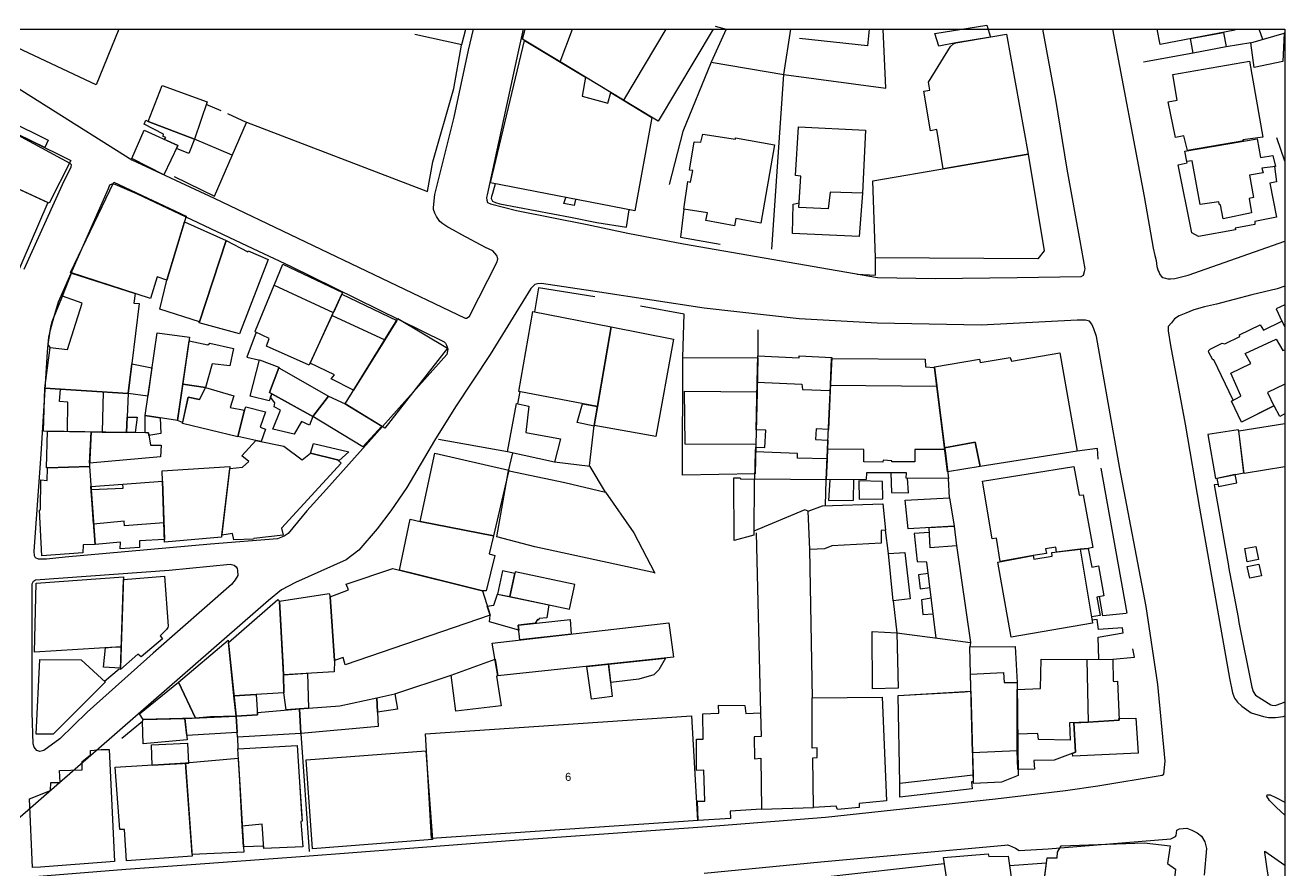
# Model space of a CAD drawing. Header units: centimetres. Extents: x 6155 to 7007, y 1466 to 2152.
# Drawn here: x 6810.1 to 7006.8, y 2019.3 to 2151.5 of the extents above; entities that cross this region are included whole.
import ezdxf

# ---------------------------------------------------------------- set-up
doc = ezdxf.new("R2010")
doc.units = ezdxf.units.CM
doc.styles.get("Standard").update_dxf_attribs({"font": 'arial.ttf'})

msp = doc.modelspace()

# ---------------------------------------------------------------- linework, layer by layer
at = {"color": 7}
for points in [[(6155.54, 2150.82), (7006.83, 2150.82), (7006.83, 1468.12), (6155.54, 1468.12)], [(6953.48, 2129.02), (6952.48, 2135.15), (6951.5, 2134.95), (6950.46, 2141.12), (6951.38, 2141.29), (6951.21, 2142.55), (6954.62, 2148.13), (6955.09, 2148.53), (6955.47, 2148.67), (6963.37, 2150.04), (6966.74, 2131.3), (6953.48, 2129.02)], [(6960.32, 2151.45), (6960.88, 2149.6), (6955.47, 2148.67), (6952.79, 2148.17), (6952.19, 2150.14), (6960.32, 2151.45)], [(6992.08, 2149.35), (6997.24, 2150.33), (6997.68, 2148.06), (6992.52, 2147.07), (6992.08, 2149.35)], [(7006.5, 2145.8), (7002.03, 2144.83), (7001.53, 2148.69), (7006.72, 2150.2), (7006.5, 2145.8)], [(6897.09, 2140.35), (6901.12, 2139.26), (6901.58, 2140.93), (6908.01, 2137.03), (6905.33, 2122.43), (6882.77, 2126.83), (6888.12, 2149.08), (6897.64, 2143.31), (6897.09, 2140.35)], [(7003.38, 2133.96), (7000.29, 2133.56), (7000.44, 2133.37), (6991.64, 2131.86), (6991.07, 2134.16), (6989.75, 2133.9), (6988.61, 2139.49), (6990.04, 2139.76), (6989.34, 2143.73), (7001.31, 2145.83), (7003.38, 2133.96)], [(6831.53, 2142.04), (6838.54, 2139.48), (6836.59, 2133.63), (6829.35, 2136.39), (6831.53, 2142.04)], [(6804.8, 2136.48), (6817.25, 2130.31), (6813.88, 2123.64), (6801.84, 2129.18), (6801.87, 2129.35), (6804.8, 2136.48)], [(6806.91, 2135.43), (6807.52, 2136.55), (6813.71, 2133.48), (6813.17, 2132.33), (6806.91, 2135.43)], [(6828.98, 2136.63), (6829.35, 2136.39), (6836.59, 2133.63), (6835.7, 2131.39), (6833.73, 2132.19), (6833.95, 2132.65), (6831.88, 2133.59), (6832.08, 2133.9), (6831.67, 2134.07), (6831.71, 2134.44), (6828.73, 2135.97), (6828.98, 2136.63)], [(6828.7, 2135.04), (6833.95, 2132.65), (6831.8, 2128.08), (6826.79, 2130.6), (6828.7, 2135.04)], [(6927.16, 2132.76), (6925.03, 2120.53), (6921.1, 2121.26), (6920.89, 2120.1), (6916.42, 2120.96), (6916.66, 2122.15), (6913, 2122.73), (6913.62, 2127.04), (6914.03, 2126.93), (6914.41, 2128.76), (6913.87, 2128.8), (6914.59, 2133.24), (6915.64, 2133.2), (6915.95, 2134.45), (6921.06, 2133.66), (6921.06, 2133.83), (6927.16, 2132.76)], [(6941.33, 2135.03), (6940.86, 2125.23), (6940.34, 2118.42), (6929.97, 2118.89), (6930.08, 2123.5), (6931.01, 2123.72), (6931.25, 2127.87), (6930.4, 2127.94), (6930.9, 2135.56), (6941.33, 2135.03)], [(6930.96, 2122.96), (6931.25, 2127.87), (6930.4, 2127.94), (6930.9, 2135.56), (6941.33, 2135.03), (6940.86, 2125.23), (6935.85, 2125.38), (6935.54, 2122.74), (6930.96, 2122.96)], [(6990.18, 2129.62), (6991.61, 2129.92), (6991.54, 2130.13), (6991.24, 2131.79), (7002.5, 2133.72), (7003.03, 2130.77), (7004.96, 2131.07), (7005.37, 2129.38), (7005.23, 2129.36), (7005.53, 2126.99), (7004.51, 2126.75), (7005.51, 2121.43), (7002.16, 2120.8), (7002.15, 2120.29), (6999.1, 2119.75), (6999.14, 2119.48), (6993.34, 2118.45), (6992.29, 2119.03), (6990.18, 2129.62)], [(6991.24, 2131.79), (7002.5, 2133.72), (7003.03, 2130.77), (7004.96, 2131.07), (7005.37, 2129.38), (7003.26, 2129.11), (7003.43, 2128.4), (7001.3, 2128.03), (7001.96, 2124.54), (7001.29, 2124.37), (7001.65, 2122.14), (6997.21, 2121.17), (6996.78, 2123.37), (6996.64, 2123.4), (6996.54, 2123.85), (6993.62, 2123.41), (6992.36, 2130.26), (6991.54, 2130.13), (6991.24, 2131.79)], [(6942.5, 2127.13), (6966.74, 2131.3), (6969.24, 2116.21), (6968.29, 2114.96), (6942.94, 2115.1), (6942.5, 2127.13)], [(6813.68, 2123.73), (6808.29, 2111.31), (6797.22, 2113.88), (6803.63, 2128.36), (6813.68, 2123.73)], [(6823.97, 2126.9), (6835.28, 2121.62), (6832.27, 2111.6), (6830.75, 2112.14), (6829.69, 2108.76), (6817.19, 2112.79), (6823.97, 2126.9)], [(6837.33, 2105.12), (6831.14, 2107.06), (6832.27, 2111.6), (6835.01, 2120.74), (6841.5, 2117.81), (6837.33, 2105.12)], [(6841.5, 2117.81), (6844.89, 2116.04), (6844.96, 2116.17), (6848.07, 2114.84), (6843.6, 2103.23), (6837.27, 2104.94), (6841.5, 2117.81)], [(6826.19, 2093.89), (6813.18, 2094.74), (6814.01, 2101.07), (6813.91, 2101.24), (6813.74, 2101.55), (6814.12, 2104.33), (6814.32, 2105.17), (6815.93, 2109.1), (6815.93, 2109.1), (6817.37, 2112.73), (6827.28, 2109.53), (6827.1, 2108.01), (6827.95, 2107.97), (6826.19, 2093.89)], [(6827.28, 2109.53), (6827.1, 2108.01), (6827.95, 2107.97), (6826.19, 2093.89), (6813.18, 2094.74), (6814.01, 2101.07), (6816.75, 2100.76), (6819.01, 2108.04), (6815.93, 2109.1), (6817.37, 2112.73), (6827.28, 2109.53)], [(6850.37, 2114.12), (6859.68, 2109.66), (6858.31, 2106.68), (6858.24, 2106.54), (6854.46, 2098.32), (6847.8, 2101.29), (6848.21, 2102.47), (6846.04, 2103.56), (6846.11, 2103.73), (6849.02, 2110.82), (6849.07, 2110.95), (6850.37, 2114.12)], [(6858.24, 2106.54), (6854.46, 2098.32), (6847.8, 2101.29), (6848.21, 2102.47), (6846.04, 2103.56), (6846.11, 2103.73), (6849.02, 2110.82), (6858.24, 2106.54)], [(6859.58, 2109.44), (6868.17, 2105.33), (6866.29, 2102.29), (6866.12, 2102.01), (6861.4, 2094.4), (6857.92, 2096.17), (6858.43, 2096.81), (6854.62, 2098.65), (6858.05, 2106.11), (6858.15, 2106.33), (6859.58, 2109.44)], [(6858.05, 2106.11), (6866.29, 2102.29), (6861.4, 2094.4), (6857.92, 2096.17), (6858.43, 2096.81), (6854.62, 2098.65), (6858.05, 2106.11)], [(6860.11, 2092.31), (6868.34, 2105.6), (6876.06, 2100.97), (6866.3, 2088.49), (6860.11, 2092.31)], [(6899.48, 2091.86), (6887.22, 2094.24), (6889.42, 2106.7), (6901.65, 2104.33), (6899.48, 2091.86)], [(6830.72, 2103.36), (6835.8, 2102.7), (6833.9, 2089.66), (6828.85, 2090.48), (6830.72, 2103.36)], [(6898.96, 2088.91), (6901.65, 2104.33), (6911.37, 2102.4), (6908.62, 2087.16), (6898.96, 2088.91)], [(6835.72, 2102.14), (6838.63, 2101.52), (6838.97, 2101.76), (6842.66, 2100.94), (6842.08, 2098.23), (6839.3, 2098.54), (6838.28, 2094.83), (6834.73, 2095.34), (6835.72, 2102.14)], [(6846.7, 2099.14), (6849.76, 2098.04), (6849.73, 2097.9), (6848.26, 2094.05), (6848.64, 2093.84), (6848.23, 2092.76), (6845.28, 2093.51), (6846.7, 2099.14)], [(6912.85, 2099.52), (6924.54, 2099.48), (6924.41, 2094.18), (6924.41, 2094.08), (6924.22, 2085.91), (6924.21, 2085.74), (6924.11, 2081.37), (6912.77, 2081.13), (6912.85, 2099.52)], [(6930.98, 2099.47), (6931.01, 2099.77), (6936.07, 2099.52), (6935.83, 2094.36), (6935.56, 2088.29), (6933.66, 2088.4), (6933.52, 2086.7), (6935.48, 2086.6), (6935.35, 2083.68), (6935.35, 2083.65), (6935.2, 2080.41), (6924.09, 2080.51), (6924.19, 2084.8), (6924.19, 2084.87), (6924.21, 2085.51), (6925.63, 2085.47), (6925.77, 2088.15), (6924.27, 2088.22), (6924.45, 2095.65), (6924.45, 2095.72), (6924.55, 2099.79), (6930.98, 2099.47)], [(6950.67, 2099.28), (6950.7, 2098.06), (6952.13, 2097.99), (6952.48, 2095.15), (6952.5, 2095.05), (6953.75, 2085.13), (6953.77, 2085), (6954.32, 2080.63), (6947.68, 2080.65), (6947.74, 2081.53), (6941.51, 2081.51), (6941.47, 2080.46), (6935.2, 2080.41), (6935.41, 2085.08), (6935.42, 2085.22), (6935.87, 2095.21), (6935.88, 2095.28), (6936.06, 2099.35), (6950.67, 2099.28)], [(6974.39, 2084.91), (6959.24, 2082.51), (6958.5, 2086.31), (6953.71, 2085.43), (6952.13, 2097.99), (6952.13, 2098.06), (6959.18, 2099.26), (6959.28, 2098.75), (6963.92, 2099.51), (6964.16, 2098.97), (6971.72, 2100.24), (6974.39, 2084.91)], [(6829.29, 2093.5), (6826.19, 2093.89), (6826.77, 2098.54), (6829.92, 2097.89), (6829.29, 2093.5)], [(6857.48, 2093.48), (6855.06, 2090.3), (6848.26, 2094.05), (6849.73, 2097.9), (6857.48, 2093.48)], [(6837.36, 2092.97), (6835.57, 2093.31), (6834.71, 2089.38), (6833.9, 2089.66), (6834.73, 2095.34), (6838.28, 2094.83), (6837.36, 2092.97)], [(6924.45, 2095.65), (6931.43, 2095.36), (6931.53, 2094.52), (6935.83, 2094.36), (6935.56, 2088.29), (6933.66, 2088.4), (6933.52, 2086.7), (6935.48, 2086.6), (6935.35, 2083.68), (6930.71, 2083.8), (6930.74, 2084.55), (6924.19, 2084.8), (6924.21, 2085.51), (6925.63, 2085.47), (6925.77, 2088.15), (6924.27, 2088.22), (6924.45, 2095.65)], [(6935.87, 2095.21), (6952.5, 2095.05), (6953.75, 2085.13), (6949.07, 2085.14), (6949.07, 2083.24), (6945.48, 2083.22), (6945.48, 2083.36), (6944.09, 2083.5), (6944.05, 2083.19), (6941.07, 2083.23), (6941.07, 2085.13), (6935.42, 2085.22), (6935.87, 2095.21)], [(6825.93, 2087.79), (6812.96, 2088.03), (6813.18, 2094.74), (6826.19, 2093.89), (6825.93, 2087.79)], [(6816.75, 2087.96), (6816.8, 2092.57), (6815.48, 2092.67), (6815.66, 2094.58), (6822.3, 2094.14), (6822.15, 2087.86), (6816.75, 2087.96)], [(6844.37, 2091.32), (6843.31, 2087.12), (6834.68, 2089.22), (6835.57, 2093.31), (6837.36, 2092.97), (6838.28, 2094.83), (6842.72, 2093.53), (6842.14, 2091.74), (6844.37, 2091.32)], [(6855.06, 2090.33), (6854.52, 2088.95), (6853.3, 2089.53), (6852.14, 2087.53), (6848.82, 2088.32), (6850.02, 2091.3), (6849.03, 2091.81), (6849.1, 2092.42), (6848.45, 2093.35), (6848.64, 2093.84), (6855.06, 2090.33)], [(6865.84, 2088.78), (6862.88, 2085.57), (6855.06, 2090.3), (6857.48, 2093.48), (6860.11, 2092.31), (6865.84, 2088.78)], [(6913.07, 2094.25), (6924.41, 2094.18), (6924.22, 2085.91), (6913.17, 2085.97), (6913.07, 2094.25)], [(6844.37, 2091.32), (6844.58, 2091.8), (6847.66, 2091.04), (6846.84, 2088.64), (6847.65, 2088.33), (6847, 2086.4), (6846.12, 2086.58), (6843.33, 2087.2), (6844.37, 2091.32)], [(6885.46, 2084.8), (6886.87, 2092.32), (6888.76, 2091.91), (6888.31, 2087.81), (6893.7, 2086.81), (6892.8, 2083.19), (6885.46, 2084.8)], [(6896.35, 2089.38), (6897.15, 2092.31), (6899.48, 2091.86), (6898.96, 2088.91), (6898.96, 2088.78), (6896.35, 2089.38)], [(6826.04, 2090.22), (6827.63, 2090.18), (6827.32, 2087.82), (6825.93, 2087.79), (6826.04, 2090.22)], [(6831.2, 2090.1), (6831.32, 2087.63), (6829.45, 2087.36), (6829.39, 2087.78), (6828.88, 2087.82), (6828.85, 2090.48), (6831.2, 2090.1)], [(6820.15, 2082.51), (6813.61, 2082.29), (6813.48, 2082.29), (6813.63, 2088.02), (6820.41, 2087.89), (6820.15, 2082.51)], [(6820.41, 2087.89), (6822.15, 2087.86), (6822.66, 2087.85), (6825.93, 2087.79), (6828.44, 2087.85), (6829.39, 2087.78), (6829.69, 2085.81), (6831.35, 2085.81), (6831.28, 2084.01), (6820.18, 2083), (6820.41, 2087.89)], [(6999.64, 2088.08), (6999.57, 2088.22), (6994.82, 2087.48), (6995.99, 2080.6), (7000.46, 2081.49), (6999.64, 2088.08)], [(6842.08, 2082.19), (6844.08, 2082.39), (6845.06, 2083.3), (6843.98, 2084.18), (6846.12, 2086.58), (6850.53, 2085.66), (6853.4, 2083.55), (6854.66, 2084.59), (6858.92, 2083.53), (6859.46, 2083.02), (6850.15, 2072.88), (6850.42, 2071.76), (6845.81, 2071.27), (6845.78, 2071.13), (6842.73, 2071.04), (6842.52, 2072.02), (6840.84, 2071.78), (6842.08, 2082.19)], [(6854.66, 2084.59), (6855.14, 2086.08), (6860.69, 2084.78), (6859.1, 2083.37), (6858.92, 2083.53), (6854.66, 2084.59)], [(6959.24, 2082.51), (6954.18, 2081.68), (6953.71, 2085.43), (6955.91, 2085.84), (6958.5, 2086.31), (6959.24, 2082.51)], [(6874.12, 2084.59), (6885.66, 2081.93), (6883.28, 2071.64), (6871.79, 2073.88), (6874.12, 2084.59)], [(6821.04, 2070.31), (6819.17, 2070.25), (6819.13, 2068.99), (6812.73, 2068.53), (6812.34, 2075.65), (6812.54, 2075.79), (6812.59, 2080.4), (6813.54, 2080.33), (6813.61, 2082.29), (6820.15, 2082.51), (6821.04, 2070.31)], [(6840.8, 2071.44), (6831.88, 2070.65), (6831.5, 2081.84), (6842.11, 2082.49), (6840.8, 2071.44)], [(6962.39, 2067.64), (6961.79, 2071.28), (6961.12, 2071.17), (6959.63, 2080.21), (6973.91, 2082.5), (6974.71, 2078.02), (6975.35, 2078.09), (6976.84, 2069.84), (6976.11, 2069.7), (6974.89, 2069.57), (6971.2, 2069.13), (6971.07, 2069.87), (6969.48, 2069.63), (6969.64, 2068.9), (6967.56, 2068.57), (6962.39, 2067.64)], [(6999.1, 2081.22), (6996.21, 2080.64), (6996.46, 2079.39), (6999.35, 2079.96), (6999.1, 2081.22)], [(6828, 2069.85), (6824.98, 2069.62), (6824.99, 2070.67), (6821.04, 2070.31), (6820.38, 2079.35), (6825.4, 2079.71), (6831.56, 2080.21), (6831.87, 2071.1), (6827.97, 2070.87), (6828, 2069.85)], [(6831.78, 2073.68), (6825.64, 2073.22), (6825.58, 2073.93), (6820.81, 2073.46), (6820.42, 2078.88), (6825.43, 2079.1), (6825.4, 2079.71), (6831.56, 2080.21), (6831.78, 2073.68)], [(6920.77, 2080.72), (6921.78, 2080.75), (6921.85, 2080.55), (6923.95, 2080.54), (6923.89, 2071.77), (6920.84, 2070.93), (6920.77, 2080.72)], [(6947.53, 2077.24), (6954.47, 2077.6), (6955.21, 2073.16), (6947.99, 2072.77), (6947.53, 2077.24)], [(6932.67, 2069.52), (6932.41, 2075.52), (6934.62, 2076.36), (6944.07, 2076.67), (6944.47, 2072.57), (6943.79, 2072.47), (6943.82, 2070.51), (6936.09, 2070.12), (6934.97, 2069.65), (6932.67, 2069.52)], [(6883.28, 2071.64), (6882.6, 2068.84), (6883.46, 2068.59), (6882.13, 2063.08), (6881.54, 2063.08), (6871.36, 2065.62), (6868.57, 2066.31), (6870.25, 2074.28), (6871.79, 2073.88), (6883.28, 2071.64)], [(6951.28, 2072.94), (6955.21, 2073.16), (6955.57, 2070.1), (6951.44, 2069.81), (6951.28, 2072.94)], [(6976.63, 2059), (6976.79, 2058.01), (6964.11, 2055.84), (6962, 2067.57), (6967.56, 2068.57), (6967.63, 2068.03), (6970.48, 2068.46), (6970.45, 2069.04), (6974.06, 2069.47), (6974.89, 2069.57), (6976.11, 2069.7), (6976.71, 2066.75), (6977.73, 2066.97), (6978.55, 2062.29), (6977.47, 2062.09), (6978, 2059.2), (6976.63, 2059)], [(6964.11, 2055.84), (6962, 2067.57), (6967.56, 2068.57), (6967.63, 2068.03), (6970.48, 2068.46), (6970.45, 2069.04), (6974.89, 2069.57), (6976.79, 2058.01), (6964.11, 2055.84)], [(7000.97, 2067.61), (7000.57, 2069.68), (7002.33, 2070.02), (7002.73, 2067.95), (7000.97, 2067.61)], [(6947.5, 2069.04), (6948.33, 2061.82), (6945.69, 2061.52), (6944.93, 2068.91), (6947.5, 2069.04)], [(6867.56, 2066.56), (6881.54, 2063.08), (6882.72, 2059.28), (6860.09, 2051.51), (6859.76, 2052.67), (6858.44, 2052.2), (6857.75, 2062.13), (6860.6, 2063.24), (6860.26, 2064.09), (6867.56, 2066.56)], [(6885.8, 2062.17), (6886.57, 2065.79), (6884.68, 2066.19), (6883.9, 2062.57), (6885.8, 2062.17)], [(6885.8, 2062.17), (6895.15, 2060.18), (6895.97, 2064.04), (6886.62, 2066.03), (6885.8, 2062.17)], [(7001.37, 2065.03), (7000.97, 2066.86), (7002.78, 2067.26), (7003.18, 2065.43), (7001.37, 2065.03)], [(6825.5, 2065.26), (6825.12, 2054.34), (6811.56, 2053.46), (6811.83, 2064.27), (6825.5, 2065.26)], [(6825.49, 2064.82), (6831.89, 2065.34), (6832.45, 2057.55), (6832.38, 2057.34), (6832.21, 2057.04), (6831.19, 2056.02), (6831.59, 2055.58), (6828.23, 2052.75), (6827.73, 2053.19), (6824.99, 2050.79), (6825.49, 2064.82)], [(6842.73, 2046.68), (6841.89, 2055.02), (6849.59, 2061.73), (6849.82, 2061.47), (6850.41, 2051.03), (6850.47, 2049.95), (6850.53, 2047.15), (6842.73, 2046.68)], [(6858.44, 2052.2), (6858.4, 2050.43), (6850.47, 2049.95), (6849.82, 2061.47), (6857.62, 2062.64), (6857.75, 2062.13), (6858.44, 2052.2)], [(6891.91, 2060.87), (6891.6, 2058.87), (6890.41, 2058.77), (6890.31, 2058.47), (6890.11, 2058.57), (6889.77, 2057.99), (6887.12, 2057.71), (6887.22, 2056.9), (6882.65, 2058.24), (6882.72, 2059.28), (6882.29, 2060.66), (6883.31, 2060.83), (6883.9, 2062.57), (6891.91, 2060.87)], [(6883.96, 2049.79), (6883.06, 2054.91), (6910.65, 2058.05), (6911.35, 2052.7), (6883.96, 2049.79)], [(6887.39, 2055.4), (6887.12, 2057.71), (6895.23, 2058.57), (6895.41, 2056.32), (6887.39, 2055.4)], [(6942.39, 2056.69), (6946.25, 2056.51), (6946.43, 2047.86), (6942.43, 2047.77), (6942.39, 2056.69)], [(6825, 2050.99), (6822.36, 2051.13), (6822.68, 2054.18), (6823.67, 2054.25), (6825.12, 2054.34), (6825, 2050.99)], [(6834.06, 2048.82), (6841.85, 2055.37), (6843.06, 2043.46), (6839.06, 2043.36), (6836.71, 2043.16), (6834.06, 2048.82)], [(6958.2, 2032.96), (6957.73, 2050.07), (6957.73, 2050.03), (6957.74, 2050.03), (6957.65, 2054.3), (6964.73, 2054.38), (6965.02, 2048.76), (6965.02, 2048.69), (6965.21, 2034.21), (6962.61, 2033.15), (6958.2, 2032.96)], [(6822.65, 2048.8), (6822.68, 2048.86), (6814.49, 2040.69), (6811.85, 2040.66), (6812.39, 2052.35), (6818.86, 2052.3), (6822.65, 2048.8)], [(6884.45, 2045.1), (6877.36, 2044.24), (6876.67, 2049.9), (6883.5, 2052.39), (6883.96, 2049.79), (6883.71, 2049.75), (6884.45, 2045.1)], [(6901.24, 2051.62), (6910.11, 2052.57), (6909.08, 2050.74), (6908.29, 2049.93), (6905.98, 2049.25), (6901.56, 2048.74), (6901.24, 2051.62)], [(6974.14, 2037.84), (6970.82, 2036.61), (6967.66, 2036.57), (6967.72, 2035.19), (6965.12, 2035.13), (6965.06, 2038.05), (6965.05, 2040.66), (6965.02, 2047.67), (6968.68, 2047.83), (6968.79, 2052.41), (6975.94, 2052.35), (6979.98, 2052.39), (6980.04, 2048.95), (6980.2, 2048.91), (6980.7, 2048.95), (6980.95, 2042.88), (6976.15, 2042.56), (6973.89, 2042.46), (6974.14, 2037.84)], [(6968.79, 2052.41), (6975.94, 2052.35), (6976.15, 2042.56), (6973.2, 2042.43), (6973.33, 2039.72), (6968.35, 2039.84), (6968.28, 2040.75), (6965.05, 2040.66), (6965.02, 2047.67), (6968.68, 2047.83), (6968.79, 2052.41)], [(6854.23, 2050.18), (6854.36, 2044.74), (6852.94, 2044.63), (6850.86, 2044.46), (6850.53, 2047.15), (6850.47, 2049.95), (6854.23, 2050.18)], [(6897.82, 2051.26), (6901.24, 2051.62), (6901.8, 2046.54), (6898.54, 2046.14), (6897.82, 2051.26)], [(6957.73, 2050.07), (6962.92, 2050.29), (6963.02, 2048.76), (6965.02, 2048.76), (6965.06, 2038.05), (6958.04, 2037.76), (6957.73, 2050.07)], [(6834.06, 2048.82), (6836.71, 2043.16), (6828.55, 2042.94), (6827.97, 2043.84), (6834.06, 2048.82)], [(6842.73, 2046.68), (6846.22, 2046.89), (6846.42, 2043.7), (6843.06, 2043.46), (6842.73, 2046.68)], [(6852.94, 2044.63), (6859.27, 2045.12), (6865.04, 2046.33), (6865.23, 2041.89), (6853.16, 2040.8), (6852.94, 2044.63)], [(6865.04, 2046.33), (6867.85, 2046.97), (6868.29, 2044.59), (6865.13, 2044.13), (6865.04, 2046.33)], [(6933.24, 2029.23), (6933.13, 2036.95), (6933.81, 2037), (6933.79, 2038.51), (6933.02, 2038.49), (6933.02, 2046.35), (6943.95, 2046.46), (6944.63, 2030.26), (6940.36, 2029.84), (6940.34, 2029.21), (6936.99, 2028.92), (6936.79, 2029.44), (6933.24, 2029.23)], [(6946.72, 2030.82), (6946.7, 2032.98), (6946.47, 2046.73), (6956.79, 2047.31), (6957.8, 2047.37), (6958.04, 2037.76), (6958.16, 2034.24), (6958.19, 2033.2), (6957.88, 2033.21), (6958.03, 2032.14), (6946.72, 2030.82)], [(6946.47, 2046.73), (6957.8, 2047.37), (6958.04, 2037.76), (6958.16, 2034.24), (6946.7, 2032.98), (6946.47, 2046.73)], [(6843.06, 2043.46), (6846.42, 2043.7), (6846.39, 2044.08), (6852.94, 2044.63), (6853.16, 2040.8), (6843.3, 2040.22), (6843.06, 2043.46)], [(6915.97, 2043.87), (6918.44, 2043.93), (6918.41, 2045.19), (6922.51, 2045.14), (6922.64, 2043.89), (6924.95, 2043.99), (6925.04, 2040.33), (6923.95, 2040.26), (6924.01, 2036.84), (6925, 2036.9), (6925.11, 2028.94), (6920.2, 2028.65), (6920.29, 2027.49), (6915.24, 2027.2), (6915.12, 2030.22), (6916.24, 2030.22), (6916.11, 2035.03), (6914.96, 2035), (6914.94, 2039.91), (6916.02, 2039.91), (6915.97, 2043.87)], [(6835.08, 2043.12), (6835.44, 2039.79), (6828.56, 2039.17), (6828.43, 2042.66), (6828.55, 2042.94), (6835.08, 2043.12)], [(6843.25, 2040.94), (6835.37, 2040.44), (6835.08, 2043.12), (6843.06, 2043.46), (6843.25, 2040.94)], [(6980.95, 2042.88), (6980.94, 2043.12), (6983.55, 2043.18), (6983.91, 2037.72), (6973.74, 2037.24), (6973.67, 2037.67), (6974.14, 2037.84), (6973.89, 2042.46), (6976.15, 2042.56), (6980.95, 2042.88)], [(6823.26, 2038.25), (6824.09, 2020.76), (6812.5, 2019.91), (6811.28, 2019.84), (6810.81, 2030.55), (6814.09, 2031.85), (6814.11, 2033.11), (6815.58, 2033.11), (6815.5, 2034.98), (6819.02, 2035.11), (6819.05, 2036.38), (6820.34, 2037.43), (6820.34, 2038.13), (6821.97, 2038.25), (6823.26, 2038.25)], [(6835.62, 2036.11), (6829.96, 2035.75), (6829.83, 2039), (6835.46, 2039.29), (6835.62, 2036.11)], [(6844.22, 2023.05), (6844.03, 2026.3), (6843.64, 2033.39), (6843.32, 2038.39), (6852.6, 2038.88), (6852.89, 2034), (6853.29, 2028.2), (6853.36, 2027.09), (6853.18, 2027), (6853.47, 2023.04), (6847.39, 2022.79), (6847.36, 2023.17), (6844.22, 2023.05)], [(6844.03, 2026.3), (6843.64, 2033.39), (6843.32, 2038.39), (6852.6, 2038.88), (6852.89, 2034), (6853.36, 2027.09), (6853.18, 2027), (6853.47, 2023.04), (6847.39, 2022.79), (6847.13, 2026.63), (6844.03, 2026.3)], [(6872.7, 2038.08), (6873.71, 2024.19), (6855, 2022.75), (6853.99, 2036.68), (6872.7, 2038.08)], [(6825.94, 2020.9), (6825.61, 2025.76), (6824.89, 2025.78), (6824.17, 2035.5), (6835.15, 2036.17), (6836.2, 2021.6), (6825.94, 2020.9)], [(6836.18, 2021.88), (6835.15, 2036.17), (6843.41, 2036.92), (6843.72, 2031.89), (6843.97, 2027.42), (6844.22, 2023.05), (6844.29, 2022.25), (6836.18, 2021.88)], [(6954.81, 2012.79), (6953.51, 2021.4), (6960.53, 2021.96), (6960.59, 2021.55), (6963.64, 2021.61), (6965.84, 2006.36), (6961.53, 2005.99), (6961.63, 2005.11), (6955.84, 2005.03), (6955.21, 2010.08), (6956.02, 2010.28), (6955.72, 2012.86), (6954.81, 2012.79)]]:
    msp.add_lwpolyline(points, close=True, dxfattribs=at)
for points in [[(6799.97, 2147.28), (6826.79, 2130.43), (6839.62, 2124.42), (6878.85, 2105.68), (6879.05, 2105.68), (6879.32, 2105.85), (6879.49, 2105.98), (6883.82, 2114.48), (6883.92, 2114.95), (6883.79, 2115.49), (6883.15, 2116.17), (6881.99, 2116.72), (6878.34, 2118.69), (6877.02, 2119.41), (6876.11, 2119.88), (6875.36, 2120.39), (6874.86, 2120.8), (6874.38, 2121.55), (6874.08, 2122.09), (6873.91, 2122.67), (6873.88, 2122.94), (6874.12, 2125.01), (6877.1, 2137.1), (6879.33, 2147.53), (6880.16, 2150.82)], [(6824.73, 2150.82), (6821.2, 2142.13), (6802.67, 2150.82)], [(6870.98, 2150.03), (6878.3, 2148.42), (6878.96, 2150.82)], [(6887.89, 2150.82), (6887.04, 2147.1), (6882.27, 2124.95), (6882.16, 2124.51), (6882.23, 2124.11), (6882.33, 2123.73), (6882.77, 2123.56), (6886.87, 2122.5), (6897.91, 2120.3), (6904.24, 2118.96), (6912.95, 2117.31), (6943.23, 2112.01), (6952.24, 2111.89), (6965.02, 2112.02), (6975.05, 2112.2), (6975.39, 2112.4), (6975.56, 2112.94), (6975.67, 2113.38), (6974.86, 2117.76), (6972.86, 2128.98), (6971.06, 2139.83), (6969.07, 2150.82)], [(6917.55, 2150.82), (6908.96, 2136.46), (6904.89, 2138.92), (6903.55, 2139.73), (6903.31, 2139.88), (6893.68, 2145.71), (6887.78, 2149.29), (6888.2, 2150.82)], [(6910.17, 2150.82), (6903.55, 2139.73), (6893.68, 2145.71), (6895.6, 2150.82)], [(6917.85, 2151.32), (6919.58, 2150.85), (6917.23, 2145.67), (6912.83, 2134.83), (6910.67, 2126.57)], [(6917.23, 2145.67), (6928.58, 2143.74), (6929.71, 2150.82)], [(6926.71, 2116.43), (6928.58, 2143.74), (6944.53, 2141.63), (6944.12, 2150.82)], [(6941.95, 2150.82), (6941.64, 2148.21), (6931.03, 2149.36), (6931.03, 2149.36)], [(6979.95, 2150.82), (6984.86, 2124.66), (6986.3, 2116.59), (6986.53, 2115.47), (6986.73, 2114.66), (6986.87, 2113.77), (6987.07, 2113.06), (6987.2, 2112.79), (6987.31, 2112.49), (6987.58, 2112.18), (6987.78, 2112.01), (6988.18, 2111.91), (6988.59, 2111.8), (6989, 2111.8), (6989.68, 2111.87), (6991.75, 2112.41), (7006.83, 2117.69)], [(6999.02, 2150.82), (6999.05, 2150.68), (6987.35, 2148.44), (6986.91, 2150.82)], [(7003.4, 2149.24), (7002.82, 2150.82)], [(7006.83, 2150.25), (7006.72, 2150.2)], [(6844.7, 2136.3), (6872.97, 2125.48), (6873.8, 2130.12), (6877.08, 2141.57), (6878.25, 2148.31)], [(7001.53, 2148.69), (6997.68, 2148.06)], [(6992.52, 2147.07), (6984.79, 2145.67)], [(6798.68, 2139.83), (6817.09, 2129.88), (6817.29, 2129.71), (6817.23, 2129.27), (6815.9, 2126.53), (6809.9, 2113.26)], [(6840.74, 2138.08), (6838.39, 2139.04)], [(6833.39, 2127.83), (6839.69, 2124.73), (6844.7, 2136.27), (6841.79, 2137.6)], [(6842.47, 2131.12), (6836.59, 2133.63)], [(7006.83, 2130.18), (7005.58, 2133.86)], [(6851.56, 2113.82), (6875.55, 2101.96), (6875.76, 2101.79), (6875.92, 2101.45), (6876.13, 2100.84), (6875.99, 2099.99), (6857.16, 2078.93), (6854.13, 2075.55), (6851.17, 2072), (6850.56, 2071.59), (6849.54, 2071.19), (6839.04, 2070.37), (6816.39, 2068.33), (6813.48, 2068), (6812.8, 2068), (6812.19, 2068.04), (6811.72, 2068.21), (6811.58, 2068.55), (6811.55, 2069.29), (6812.64, 2084.44), (6813.63, 2100.43), (6813.84, 2102.7), (6814.08, 2103.85), (6814.67, 2105.92), (6815.35, 2108.25), (6823.12, 2125.96), (6823.36, 2126.53), (6823.7, 2126.67), (6824.11, 2126.6), (6827.53, 2125.13), (6844.79, 2116.95), (6851.56, 2113.82)], [(6883.5, 2126.68), (6883.09, 2125.16), (6882.95, 2124.69), (6882.92, 2124.35), (6883.12, 2123.97), (6883.56, 2123.77), (6884.24, 2123.56), (6895.28, 2121.43)], [(6896.06, 2124.24), (6895.86, 2123.29), (6894.26, 2123.6), (6894.58, 2124.53)], [(6899.41, 2120.61), (6904.02, 2119.89), (6904.43, 2122.6)], [(6913, 2122.73), (6912.48, 2118.33), (6918.68, 2117.26)], [(6895.28, 2121.43), (6899.41, 2120.61)], [(6940.06, 2112.57), (6942.93, 2112.39), (6942.94, 2115.1)], [(6935.09, 2027.7), (6961.64, 2030.58), (6972.58, 2031.87), (6977.64, 2032.6), (6987.67, 2034.24), (6987.94, 2034.44), (6988.15, 2036.47), (6987, 2048.44), (6985.17, 2060.64), (6981.06, 2082.17), (6977.42, 2102.79), (6977.02, 2104.01), (6976.71, 2104.72), (6976.31, 2105.23), (6975.73, 2105.37), (6974.41, 2105.34), (6959.43, 2104.6), (6943.16, 2104.88), (6930.97, 2105.56), (6916.16, 2107.22), (6899.83, 2109.71), (6890.75, 2111.09), (6890.15, 2111.05), (6889.74, 2110.92), (6889.09, 2110.31), (6882.73, 2099.99), (6877.35, 2091.81), (6874.02, 2086.56), (6869.73, 2079.22), (6867.24, 2075.57), (6865.1, 2072.76), (6862.24, 2069.41), (6860.24, 2067.93), (6852.33, 2064.39), (6850.16, 2063.21), (6848.12, 2061.55), (6827.78, 2043.82), (6805.19, 2024.09)], [(7006.83, 2110.67), (7005.64, 2110.27), (7001.7, 2109.3), (6996.18, 2107.86), (6994.28, 2107.42), (6992.65, 2106.98), (6991.39, 2106.48), (6990.31, 2106.04), (6989.63, 2105.57), (6989.12, 2104.96), (6988.64, 2104.35), (6988.61, 2103.71), (6988.98, 2101.4), (6991.25, 2089.13), (6993.52, 2076.01), (6995.72, 2063.6), (6998.19, 2049.43), (6998.69, 2047.15), (6998.96, 2046.31), (6999.43, 2045.66), (7000.14, 2045.02), (7001.59, 2044), (7003.49, 2043.41), (7004.27, 2043.28), (7005.39, 2043.27), (7006.58, 2043.41), (7006.83, 2043.51)], [(6899.09, 2109.01), (6890.28, 2110.39), (6889.67, 2106.65)], [(6913.04, 2106.29), (6906.23, 2107.57)], [(7006.83, 2107.77), (7005.48, 2107.14), (7006.39, 2105.21)], [(6912.85, 2099.52), (6912.97, 2104.7), (6913.04, 2106.29)], [(7006.83, 2090.71), (7006.08, 2090.32), (7005.17, 2091.95), (7005.14, 2091.95), (7005.07, 2091.91), (7000.08, 2089.43), (6998.5, 2092.72), (6998.71, 2092.84), (6998.77, 2092.87), (6995.73, 2099.14), (6995.57, 2099.18), (6994.92, 2100.43), (6994.99, 2100.64), (6995.16, 2100.84), (6997.03, 2101.78), (6997.47, 2101.68), (6999.81, 2102.79), (6999.74, 2103.06), (7002.97, 2104.65), (7003.51, 2103.8), (7006.39, 2105.21), (7006.83, 2104.33)], [(6846.18, 2103.49), (6844.74, 2099.57), (6846.57, 2099.15)], [(6924.56, 2103.86), (6924.55, 2099.79)], [(7000.08, 2089.43), (6998.5, 2092.72), (6999.85, 2093.43), (6999.99, 2093.53), (6998.41, 2097.06), (7001.53, 2098.58), (7000.65, 2100.17), (7005.47, 2102.4), (7006.55, 2100.6), (7006.83, 2100.73)], [(7006.83, 2095.37), (7004.12, 2094.05), (7005.14, 2091.95), (7000.08, 2089.43), (7000.08, 2089.43)], [(6887.36, 2094.21), (6887, 2092.29)], [(6999.64, 2088.08), (7006.83, 2089.2)], [(6898.26, 2082.6), (6898.96, 2088.91)], [(7006.83, 2082.44), (7000.47, 2081.4), (6999.64, 2088.08), (6999.64, 2088.08)], [(6885.46, 2084.8), (6874.65, 2086.73)], [(6977.7, 2083.64), (6977.6, 2085.3), (6974.39, 2084.91)], [(6908.48, 2065.86), (6889.72, 2069.94), (6883.79, 2071.51), (6885.55, 2081.57), (6886.28, 2084.62)], [(6885.69, 2081.84), (6894.42, 2080.02), (6900.76, 2078.48), (6898.33, 2082.49), (6892.8, 2083.19)], [(6945.3, 2081.52), (6945.43, 2078.44), (6948.07, 2078.36), (6947.91, 2080.65)], [(6982.21, 2059.57), (6978.13, 2082.25)], [(6935.13, 2076.38), (6935.2, 2080.41)], [(6935.78, 2080.42), (6935.6, 2077.16), (6939.5, 2077.22), (6939.54, 2080.45)], [(6940.32, 2080.28), (6940.34, 2077.37), (6944.07, 2077.46), (6944.01, 2080.14), (6940.32, 2080.28)], [(6954.47, 2077.6), (6954.32, 2080.63)], [(6996.4, 2079.7), (6995.79, 2079.63), (6998.03, 2066.99), (6998.02, 2066.82), (6999.53, 2058.92)], [(6900.76, 2078.48), (6905.15, 2072.13), (6908.45, 2065.82)], [(6932.41, 2075.52), (6931.9, 2075.72), (6923.9, 2072.39)], [(6924.3, 2072.12), (6924.95, 2043.99)], [(6944.93, 2068.91), (6944.47, 2072.57)], [(6951.32, 2072.16), (6948.95, 2072.03), (6949.44, 2067.65), (6950.93, 2067.59)], [(6933.05, 2046.32), (6932.67, 2069.52)], [(6955.57, 2070.14), (6957.73, 2054.98)], [(6952.39, 2055.69), (6950.93, 2067.56)], [(6815.56, 2039.96), (6813.04, 2038.11), (6812.43, 2037.94), (6811.92, 2038.11), (6811.55, 2038.62), (6811.35, 2039.16), (6811.23, 2044.08), (6811.22, 2064.14), (6811.42, 2064.58), (6811.76, 2064.81), (6832.6, 2066.32), (6842.13, 2067.21), (6842.74, 2067.1), (6843.08, 2066.83), (6843.21, 2066.56), (6843.28, 2066.22), (6843.31, 2065.44), (6842.9, 2064.8), (6842.32, 2064.05), (6830.1, 2053.34), (6819.8, 2044.09), (6815.56, 2039.96)], [(6951.15, 2065.78), (6949.62, 2065.58), (6949.89, 2063.37), (6951.42, 2063.58)], [(6945.69, 2061.52), (6946.25, 2056.51), (6957.73, 2054.98), (6957.65, 2054.3)], [(6951.62, 2061.9), (6950.1, 2061.66), (6950.29, 2059.39), (6951.92, 2059.48)], [(6982.04, 2059.51), (6978.41, 2059.18), (6977.87, 2062.17)], [(6977.81, 2052.37), (6977.68, 2055.83), (6981.61, 2056.53), (6981.48, 2057.27), (6977.75, 2057.05), (6977.55, 2058.61), (6976.71, 2058.48)], [(6999.53, 2058.92), (6999.66, 2058.1), (7001.67, 2048.03), (7001.87, 2047.35), (7002.24, 2046.74), (7004.64, 2045.28), (7004.85, 2045.21), (7005.32, 2045.14), (7005.66, 2045.24), (7006.64, 2045.61), (7006.83, 2045.7)], [(6979.98, 2052.39), (6983.37, 2052.72), (6983.1, 2054.01)], [(6822.5, 2048.93), (6824.78, 2050.89)], [(6867.85, 2046.97), (6876.67, 2049.9)], [(6828.43, 2042.66), (6825.21, 2039.99)], [(6843.3, 2040.22), (6843.32, 2038.39)], [(6853.16, 2040.8), (6854.47, 2022.33)], [(7004.02, 2030.96), (7004.06, 2031.17), (7004.53, 2031.2), (7005.45, 2030.79), (7006.83, 2030.04)], [(7006.83, 2028), (7005.51, 2029.2), (7004.46, 2030.29), (7004.02, 2030.96)], [(6925.11, 2028.94), (6933.24, 2029.23)], [(6805.75, 2017.95), (6825.85, 2019.56), (6836.05, 2020.31), (6853.1, 2021.55), (6885.81, 2024.07), (6916.65, 2026.26), (6935.09, 2027.7)], [(6916.16, 2018.95), (6934.36, 2020.73), (6963.11, 2023.33), (6963.52, 2023.39), (6963.82, 2023.29), (6964.77, 2022.85), (6965.34, 2022.47), (6969.88, 2022.77), (6989.04, 2024.31), (6989.75, 2024.68), (6989.89, 2024.85), (6989.99, 2025.69), (6990.4, 2025.86), (6991.51, 2025.96), (6992.33, 2025.65), (6993.14, 2025.25), (6993.82, 2024.73), (6994.32, 2023.85), (6994.59, 2022.8), (6994.24, 2018.63)], [(6969.29, 2018.07), (6969.71, 2021.35), (6971.3, 2021.35), (6971.3, 2021.35), (6971.34, 2022.23), (6971.92, 2023.22), (6984.88, 2023.7), (6988.95, 2023.24), (6988.49, 2020.46), (6989.78, 2019.58), (6989.34, 2015.94)], [(6969.3, 2018.17), (6969.71, 2021.35), (6971.3, 2021.35), (6971.3, 2021.35), (6971.34, 2022.23), (6971.92, 2023.22), (6984.88, 2023.7), (6988.95, 2023.24), (6988.49, 2020.46), (6989.78, 2019.58), (6989.34, 2015.94)], [(7006.83, 2005.04), (7006.73, 2004.83), (7006.6, 2004.8), (7006.43, 2005), (7006.26, 2006.52), (7005.76, 2009.41), (7005.09, 2013.51), (7004.06, 2019.65), (7003.69, 2022.19), (7003.69, 2022.39), (7006.83, 2020.19)], [(6953.66, 2020.42), (6927.61, 2017.5)], [(6969.6, 2020.49), (6963.86, 2020.08)]]:
    msp.add_lwpolyline(points, dxfattribs=at)
at = {"linetype": 'Continuous', "flags": 128}
msp.add_lwpolyline([(6915.24, 2027.2), (6873.57, 2024.37), (6872.63, 2040.71), (6914.19, 2043.53), (6915.13, 2027.2)], dxfattribs=at)

# ---------------------------------------------------------------- texts
at = {"color": 7}
msp.add_text('6', height=1.25, dxfattribs=at).set_placement((6894.44, 2033.37))

doc.saveas('drawing.dxf')
